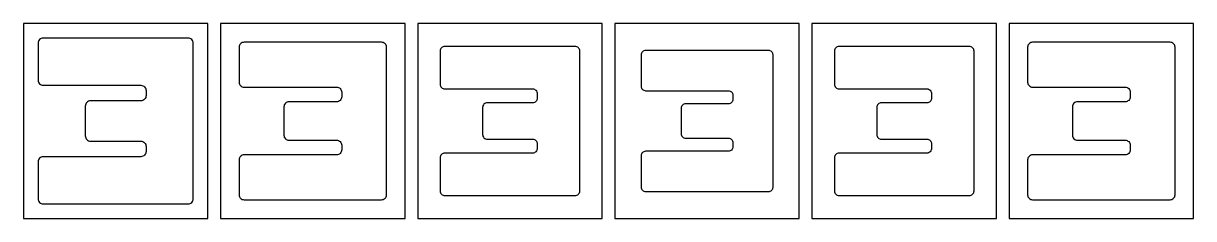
# Model space of a CAD drawing. Header units: millimetres. Extents: x 2153 to 8633, y -1394 to -314.
import ezdxf

# ---------------------------------------------------------------- set-up
doc = ezdxf.new("R2010")
doc.units = ezdxf.units.MM
doc.layers.add('5', color=1, linetype='Continuous')

msp = doc.modelspace()

# ---------------------------------------------------------------- linework, layer by layer
for points in [[(2234.7, -424.4), (2234.7, -627.5, 0.414214), (2263.8, -656.6), (2803.7, -656.6, -0.414214), (2832.8, -685.8), (2832.8, -713.2, -0.414214), (2803.7, -742.3), (2525.2, -742.3, 0.414214), (2496.1, -771.5), (2496.1, -936.6, 0.414214), (2525.2, -965.8), (2803.7, -965.8, -0.414214), (2832.8, -994.9), (2832.8, -1022.3, -0.414214), (2803.7, -1051.5), (2263.8, -1051.5, 0.414214), (2234.7, -1080.6), (2234.7, -1283.7, 0.414214), (2263.8, -1312.9), (3065, -1312.9, 0.414214), (3094.2, -1283.7), (3094.2, -424.4, 0.414214), (3065, -395.3), (2263.8, -395.3, 0.414214)], [(3347.8, -445.9), (3347.8, -638.8, 0.414214), (3375.5, -666.5), (3888.3, -666.5, -0.414214), (3916, -694.2), (3916, -720.3, -0.414214), (3888.3, -747.9), (3623.8, -747.9, 0.414214), (3596.1, -775.6), (3596.1, -932.5, 0.414214), (3623.8, -960.2), (3888.3, -960.2, -0.414214), (3916, -987.9), (3916, -1013.9, -0.414214), (3888.3, -1041.6), (3375.5, -1041.6, 0.414214), (3347.8, -1069.3), (3347.8, -1262.2, 0.414214), (3375.5, -1289.9), (4136.6, -1289.9, 0.414214), (4164.3, -1262.2), (4164.3, -445.9, 0.414214), (4136.6, -418.2), (3375.5, -418.2, 0.414214)], [(4460.9, -467.3), (4460.9, -650.2, 0.414214), (4487.1, -676.4), (4973, -676.4, -0.414214), (4999.2, -702.6), (4999.2, -727.3, -0.414214), (4973, -753.5), (4722.4, -753.5, 0.414214), (4696.2, -779.7), (4696.2, -928.4, 0.414214), (4722.4, -954.6), (4973, -954.6, -0.414214), (4999.2, -980.8), (4999.2, -1005.5, -0.414214), (4973, -1031.7), (4487.1, -1031.7, 0.414214), (4460.9, -1057.9), (4460.9, -1240.8, 0.414214), (4487.1, -1267), (5208.2, -1267, 0.414214), (5234.5, -1240.8), (5234.5, -467.3, 0.414214), (5208.2, -441.1), (4487.1, -441.1, 0.414214)], [(6644.2, -467.3), (6644.2, -650.2, 0.414214), (6670.4, -676.4), (7156.2, -676.4, -0.414214), (7182.5, -702.6), (7182.5, -727.3, -0.414214), (7156.2, -753.5), (6905.6, -753.5, 0.414214), (6879.4, -779.7), (6879.4, -928.4, 0.414214), (6905.6, -954.6), (7156.2, -954.6, -0.414214), (7182.5, -980.8), (7182.5, -1005.5, -0.414214), (7156.2, -1031.7), (6670.4, -1031.7, 0.414214), (6644.2, -1057.9), (6644.2, -1240.8, 0.414214), (6670.4, -1267), (7391.5, -1267, 0.414214), (7417.7, -1240.8), (7417.7, -467.3, 0.414214), (7391.5, -441.1), (6670.4, -441.1, 0.414214)], [(7714.3, -445.9), (7714.3, -638.8, 0.414214), (7742, -666.5), (8254.8, -666.5, -0.414214), (8282.5, -694.2), (8282.5, -720.3, -0.414214), (8254.8, -747.9), (7990.3, -747.9, 0.414214), (7962.6, -775.6), (7962.6, -932.5, 0.414214), (7990.3, -960.2), (8254.8, -960.2, -0.414214), (8282.5, -987.9), (8282.5, -1013.9, -0.414214), (8254.8, -1041.6), (7742, -1041.6, 0.414214), (7714.3, -1069.3), (7714.3, -1262.2, 0.414214), (7742, -1289.9), (8503.1, -1289.9, 0.414214), (8530.8, -1262.2), (8530.8, -445.9, 0.414214), (8503.1, -418.2), (7742, -418.2, 0.414214)], [(5574, -488.8), (5574, -661.5, 0.414214), (5598.8, -686.2), (6057.7, -686.2, -0.414214), (6082.4, -711), (6082.4, -734.3, -0.414214), (6057.7, -759.1), (5821, -759.1, 0.414214), (5796.2, -783.9), (5796.2, -924.3, 0.414214), (5821, -949), (6057.7, -949, -0.414214), (6082.4, -973.8), (6082.4, -997.1, -0.414214), (6057.7, -1021.9), (5598.8, -1021.9, 0.414214), (5574, -1046.6), (5574, -1219.3, 0.414214), (5598.8, -1244), (6279.8, -1244, 0.414214), (6304.6, -1219.3), (6304.6, -488.8, 0.414214), (6279.8, -464.1), (5598.8, -464.1, 0.414214)]]:
    msp.add_lwpolyline(points, format="xyb", close=True)
at = {"layer": '5'}
for points in [[(3175.4, -314.1), (2153.5, -314.1), (2153.5, -1394.1), (3175.4, -1394.1)], [(4267, -314.1), (3245.1, -314.1), (3245.1, -1394.1), (4267, -1394.1)], [(5358.6, -314.1), (4336.8, -314.1), (4336.8, -1394.1), (5358.6, -1394.1)], [(6450.2, -314.1), (5428.4, -314.1), (5428.4, -1394.1), (6450.2, -1394.1)], [(7541.9, -314.1), (6520, -314.1), (6520, -1394.1), (7541.9, -1394.1)], [(8633.5, -314.1), (7611.6, -314.1), (7611.6, -1394.1), (8633.5, -1394.1)]]:
    msp.add_lwpolyline(points, close=True, dxfattribs=at)

doc.saveas('drawing.dxf')
